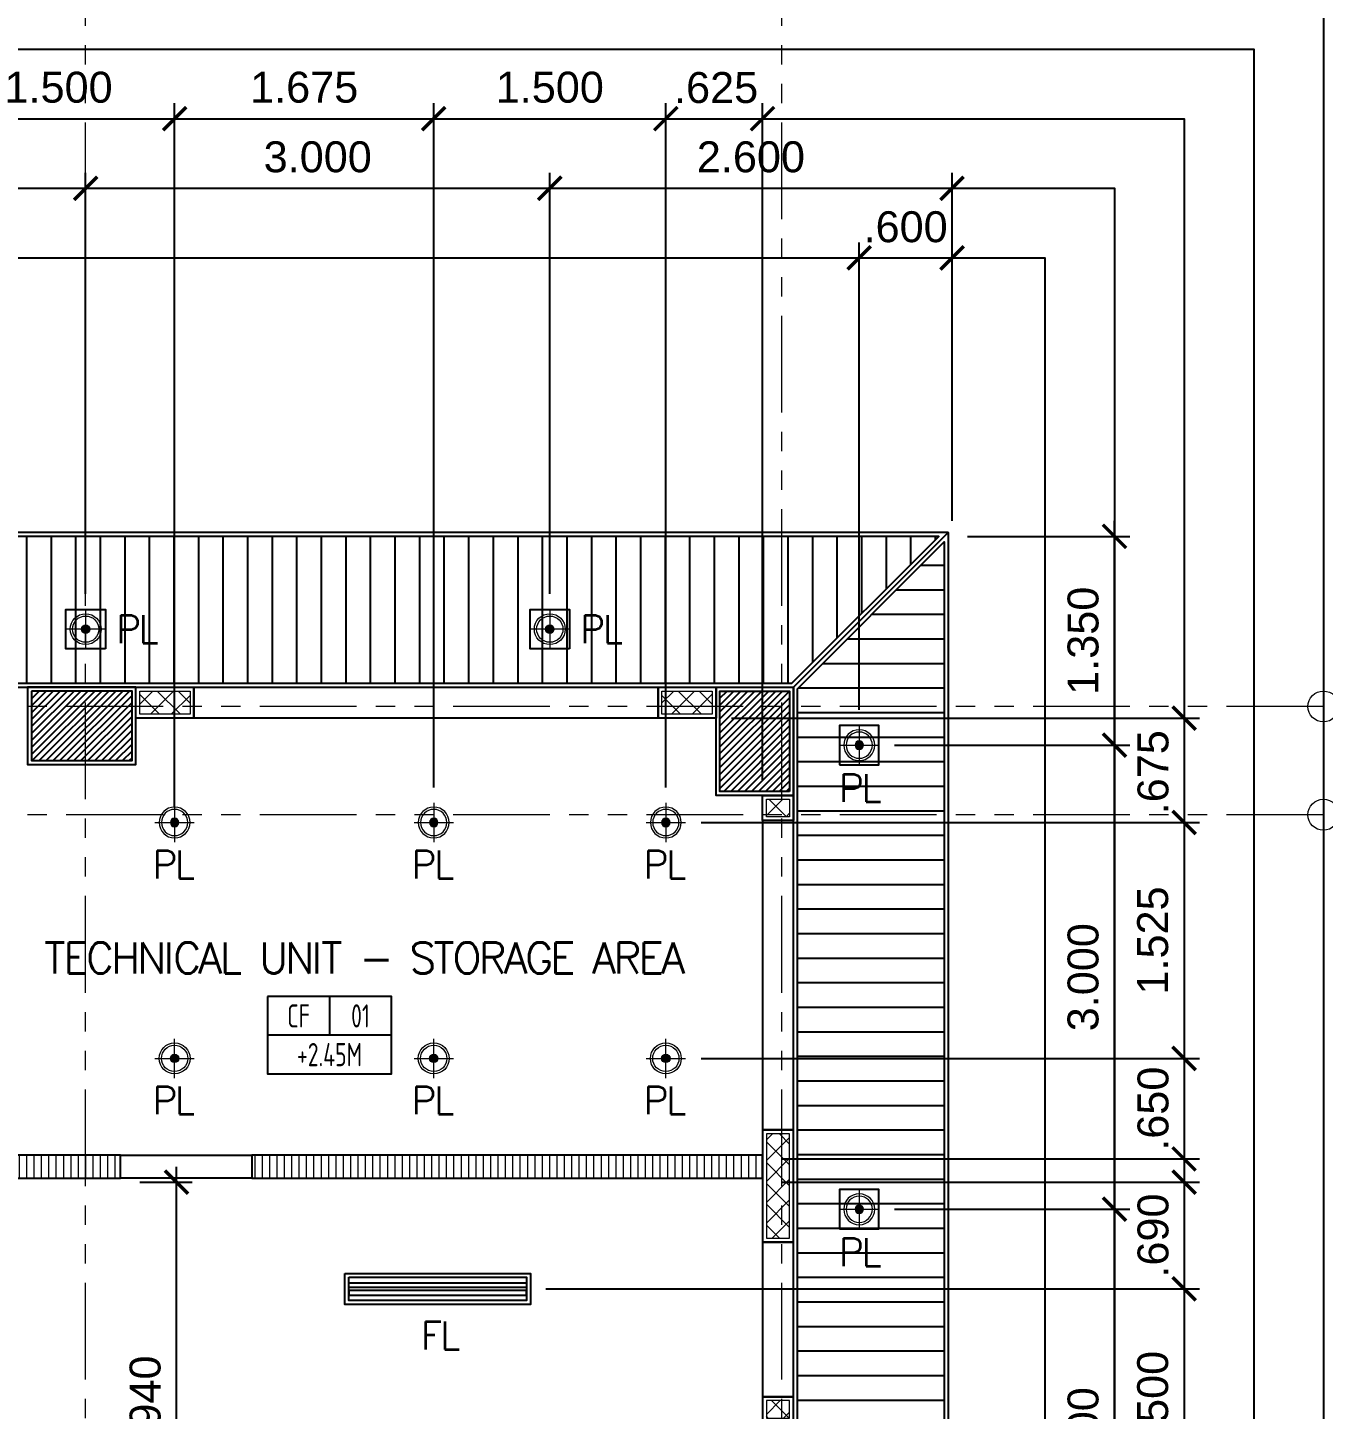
# Model space of a CAD drawing. Header units: metres. Extents: x -12400 to 1, y 0 to 106422.
# Drawn here: x -12218.03 to -12209.65, y 106350.69 to 106359.63 of the extents above; entities that cross this region are included whole.
import ezdxf
from ezdxf.enums import TextEntityAlignment as Align

# ---------------------------------------------------------------- set-up
doc = ezdxf.new("R2010")
doc.units = ezdxf.units.M
doc.header["$PDMODE"] = 35
doc.linetypes.add('PHANTOM2', pattern=[1.25, 0.625, -0.125, 0.125, -0.125, 0.125, -0.125])
for name, color, linetype, lineweight in [('A-DIM-100', 8, 'Continuous', 0), ('DIM 001', 251, 'Continuous', 13), ('HATCH', 250, 'Continuous', 5), ('LAYOUT', 1, 'Continuous', 20), ('LF 001', 51, 'Continuous', 20)]:
    doc.layers.add(name, color=color, linetype=linetype, lineweight=lineweight)
for name, color, linetype in [('C-SCHED', 1, 'Continuous'), ('E_FIX_LIGHT1', 2, 'Continuous'), ('lighting', 1, 'Continuous'), ('stone', 15, 'Continuous'), ('txt', 2, 'Continuous')]:
    doc.layers.add(name, color=color, linetype=linetype)
doc.layers.add('GUIDELINES', color=206, linetype='Continuous', plot=False)
doc.styles.add('architxt', font='architxt.shx', dxfattribs={"width": 0.8})
doc.styles.add('DIMTXT-100', font='arial.ttf')
doc.styles.add('swis721', font='swiss.ttf')
doc.styles.add('T.25', font='romans.shx', dxfattribs={"height": 0.2})
doc.dimstyles.new('D-100', dxfattribs={"dimtxt": 0.2, "dimasz": 0.15, "dimexe": 0.1, "dimexo": 0.1, "dimgap": 0.1, "dimtad": 1, "dimdec": 3, "dimzin": 4, "dimdsep": 46, "dimtxsty": 'DIMTXT-100', "dimblk": 'ARCHTICK', "dimcen": 0.2, "dimdle": 0.1, "dimclrd": 8, "dimclre": 8, "dimclrt": 2, "dimadec": 0, "dimazin": 1, "dimtfac": 1, "dimtdec": 3, "dimtofl": 0, "dimtmove": 2, "dimatfit": 3, "dimfxl": 1, "dimarcsym": 0})
doc.dimstyles.new('DIM 200', dxfattribs={"dimtxt": 200, "dimasz": 1, "dimexe": 0, "dimexo": 40, "dimgap": 50, "dimtad": 1, "dimtoh": 1, "dimdec": 0, "dimlfac": 2, "dimtxsty": 'swis721', "dimblk": 'CIR', "dimcen": 0, "dimclrd": 155, "dimclre": 155, "dimclrt": 4, "dimadec": 0, "dimazin": 0, "dimtfac": 1, "dimtdec": 0, "dimtix": 1, "dimtmove": 1, "dimatfit": 3, "dimldrblk": 'CIR', "dimfxl": 0, "dimarcsym": 0})

# ---------------------------------------------------------------- blocks, each defined once
blk = doc.blocks.new('CIR')
at = {"color": 4}
blk.add_circle((0, 0), 50, dxfattribs=at)
blk = doc.blocks.new('*U37')
at = {"layer": 'HATCH'}
h = blk.add_hatch(dxfattribs=at)
h.set_pattern_fill('ANSI37', color=256, scale=0.03, angle=-180)
h.set_pattern_definition([(225, (-0.7125000000024777, 0), (0.06735192090801863, -0.06735192090801868), []), (314.9999999999999, (-0.7125000000024777, 0), (0.06735192090801868, 0.06735192090801861), [])])
h.paths.add_polyline_path([(0.02500000000873115, 0.1749999999883585), (0.02500000000873115, 0.02499999999417923), (0.3500000000029792, 0.02499999999417923), (0.3500000000029792, 0.1749999999883585)])
blk.add_lwpolyline([(0, 0.1999999999825377), (0, 0), (0.3749999999971584, 0), (0.3749999999971584, 0.1999999999825377)], close=True)
blk.add_lwpolyline([(0.02500000000873115, 0.1749999999883585), (0.02500000000873115, 0.02499999999417923), (0.3500000000029792, 0.02499999999417923), (0.3500000000029792, 0.1749999999883585)], close=True, dxfattribs=at)
blk = doc.blocks.new('*U1743')
at = {"layer": 'HATCH'}
h = blk.add_hatch(dxfattribs=at)
h.set_pattern_fill('ANSI37', color=256, scale=0.03, angle=-180)
h.set_pattern_definition([(225, (-0.3624999999914839, 0), (0.06735192090801863, -0.06735192090801868), []), (314.9999999999999, (-0.3624999999914839, 0), (0.06735192090801868, 0.06735192090801861), [])])
h.paths.add_polyline_path([(0.02500000000873115, 0.1749999999883585), (0.02500000000873115, 0.02499999999417923), (0.700000000013973, 0.02499999999417923), (0.700000000013973, 0.1749999999883585)])
blk.add_lwpolyline([(0, 0.1999999999825377), (0, 0), (0.7250000000081522, 0), (0.7250000000081522, 0.1999999999825377)], close=True)
blk.add_lwpolyline([(0.02500000000873115, 0.1749999999883585), (0.02500000000873115, 0.02499999999417923), (0.700000000013973, 0.02499999999417923), (0.700000000013973, 0.1749999999883585)], close=True, dxfattribs=at)
blk = doc.blocks.new('*U95')
at = {"layer": 'HATCH'}
h = blk.add_hatch(dxfattribs=at)
h.set_pattern_fill('ANSI31', color=256, scale=0.015, angle=45)
h.set_pattern_definition([(90, (12093.09919102852, -106406.4165946045), (-0.04762500000000001, 0), [])])
h.paths.add_polyline_path([(2.220446049250313e-16, 0.1499999999796273), (0, 1.387778780781446e-17), (1.825000000013461, 0), (1.825000000013461, 0.1499999999796273)])
at = {"color": 3}
blk.add_lwpolyline([(1.825000000013461, 0), (1.825000000013461, 0.1499999999796273), (0, 0.1499999999796273), (0, 0)], close=True, dxfattribs=at)
blk = doc.blocks.new('*U96')
at = {"layer": 'HATCH'}
h = blk.add_hatch(dxfattribs=at)
h.set_pattern_fill('ANSI31', color=256, scale=0.015, angle=45)
h.set_pattern_definition([(90, (12094.57419102853, -106406.4165946045), (-0.04762500000000001, 0), [])])
h.paths.add_polyline_path([(0, 0.1499999999796273), (4.440892098500626e-16, 0), (3.300000000019281, -1.387778780781446e-17), (3.300000000019281, 0.1499999999796273)])
at = {"color": 3}
blk.add_lwpolyline([(3.300000000019281, 0), (3.300000000019281, 0.1499999999796273), (0, 0.1499999999796273), (0, 0)], close=True, dxfattribs=at)
blk = doc.blocks.new('*U1742')
at = {"layer": 'HATCH'}
h = blk.add_hatch(dxfattribs=at)
h.set_pattern_fill('ANSI37', color=256, scale=0.03, angle=-180)
h.set_pattern_definition([(225, (-0.9249999999914837, 0), (0.06735192090801863, -0.06735192090801868), []), (314.9999999999999, (-0.9249999999914837, 0), (0.06735192090801868, 0.06735192090801861), [])])
h.paths.add_polyline_path([(0.02500000000873115, 0.1749999999883585), (0.02500000000873115, 0.02499999999417923), (0.1375000000139731, 0.02499999999417923), (0.1375000000139731, 0.1749999999883585)])
blk.add_lwpolyline([(0, 0.1999999999825377), (0, 0), (0.1625000000081523, 0), (0.1625000000081523, 0.1999999999825377)], close=True)
blk.add_lwpolyline([(0.02500000000873115, 0.1749999999883585), (0.02500000000873115, 0.02499999999417923), (0.1375000000139731, 0.02499999999417923), (0.1375000000139731, 0.1749999999883585)], close=True, dxfattribs=at)
blk = doc.blocks.new('2FCOLUMNS')
h = blk.add_hatch()
h.set_pattern_fill('ANSI31', color=8, scale=0.01)
h.set_pattern_definition([(45, (12128.21296792571, -106237.5702236537), (-0.02245064030267288, 0.02245064030267288), [])])
h.paths.add_polyline_path([(0.02499999999599822, 18.02499999999418), (0.4749999999967258, 18.02499999999418), (0.4749999999967258, 18.67500000000291), (0.02499999999599822, 18.67500000000291)])
h.paths.add_polyline_path([(4.924999999997453, 18.67500000000291), (4.924999999997453, 18.22499999999127), (4.274999999997817, 18.22499999999127), (4.274999999997817, 18.67500000000291)])
h.paths.add_polyline_path([(9.174999999997453, 18.02499999999418), (8.724999999996726, 18.02499999999418), (8.724999999996726, 18.67500000000291), (9.174999999997453, 18.67500000000291)])
h.paths.add_polyline_path([(13.42499999999745, 17.52499999999418), (13.42499999999745, 17.97500000000582), (12.77499999999782, 17.97500000000582), (12.77499999999782, 17.52499999999418)])
h.paths.add_polyline_path([(17.024999999996, 18.02499999999418), (17.47499999999673, 18.02499999999418), (17.47499999999673, 18.67500000000291), (17.024999999996, 18.67500000000291)])
h.paths.add_polyline_path([(21.274999999996, 18.67500000000291), (21.274999999996, 18.22499999999127), (21.92499999999563, 18.22499999999127), (21.92499999999563, 18.67500000000291)])
h.paths.add_polyline_path([(26.17499999999563, 18.02499999999418), (25.72499999999491, 18.02499999999418), (25.72499999999491, 18.67500000000291), (26.17499999999563, 18.67500000000291)])
h.paths.add_polyline_path([(26.17499999999563, 13.27499999999418), (25.72499999999491, 13.27499999999418), (25.72499999999491, 13.92500000000291), (26.17499999999563, 13.92500000000291)])
h.paths.add_polyline_path([(21.37499999999636, 13.27499999999418), (21.82499999999709, 13.27499999999418), (21.82499999999709, 13.92500000000291), (21.37499999999636, 13.92500000000291)])
h.paths.add_polyline_path([(17.024999999996, 13.27499999999418), (17.47499999999673, 13.27499999999418), (17.47499999999673, 13.92500000000291), (17.024999999996, 13.92500000000291)])
h.paths.add_polyline_path([(12.92499999999563, 13.27499999999418), (13.32499999999709, 13.27499999999418), (13.32499999999709, 13.67500000000291), (12.92499999999563, 13.67500000000291)])
h.paths.add_polyline_path([(9.174999999997453, 13.27499999999418), (8.724999999996726, 13.27499999999418), (8.724999999996726, 13.92500000000291), (9.174999999997453, 13.92500000000291)])
h.paths.add_polyline_path([(4.82499999999709, 13.27499999999418), (4.374999999996362, 13.27499999999418), (4.374999999996362, 13.92500000000291), (4.82499999999709, 13.92500000000291)])
h.paths.add_polyline_path([(0.02499999999599822, 13.27499999999418), (0.4749999999967258, 13.27499999999418), (0.4749999999967258, 13.92500000000291), (0.02499999999599822, 13.92500000000291)])
h.paths.add_polyline_path([(0.02499999999599822, 9.02499999999418), (0.4749999999967258, 9.02499999999418), (0.4749999999967258, 9.67500000000291), (0.02499999999599822, 9.67500000000291)])
h.paths.add_polyline_path([(9.174999999997453, 9.02499999999418), (8.724999999996726, 9.02499999999418), (8.724999999996726, 9.67500000000291), (9.174999999997453, 9.67500000000291)])
h.paths.add_polyline_path([(17.024999999996, 9.02499999999418), (17.47499999999673, 9.02499999999418), (17.47499999999673, 9.67500000000291), (17.024999999996, 9.67500000000291)])
h.paths.add_polyline_path([(26.17499999999563, 9.02499999999418), (25.72499999999491, 9.02499999999418), (25.72499999999491, 9.67500000000291), (26.17499999999563, 9.67500000000291)])
h.paths.add_polyline_path([(26.17499999999563, 4.774999999994179), (25.72499999999491, 4.774999999994179), (25.72499999999491, 5.42500000000291), (26.17499999999563, 5.42500000000291)])
h.paths.add_polyline_path([(21.82499999999709, 4.774999999994179), (21.37499999999636, 4.774999999994179), (21.37499999999636, 5.42500000000291), (21.82499999999709, 5.42500000000291)])
h.paths.add_polyline_path([(17.024999999996, 4.774999999994179), (17.47499999999673, 4.774999999994179), (17.47499999999673, 5.42500000000291), (17.024999999996, 5.42500000000291)])
h.paths.add_polyline_path([(13.32499999999709, 4.774999999994179), (12.87499999999636, 4.774999999994179), (12.87499999999636, 5.42500000000291), (13.32499999999709, 5.42500000000291)])
h.paths.add_polyline_path([(9.174999999997453, 4.774999999994179), (8.724999999996726, 4.774999999994179), (8.724999999996726, 5.42500000000291), (9.174999999997453, 5.42500000000291)])
h.paths.add_polyline_path([(4.374999999996362, 4.774999999994179), (4.82499999999709, 4.774999999994179), (4.82499999999709, 5.42500000000291), (4.374999999996362, 5.42500000000291)])
h.paths.add_polyline_path([(0.02499999999599822, 4.774999999994179), (0.4749999999967258, 4.774999999994179), (0.4749999999967258, 5.42500000000291), (0.02499999999599822, 5.42500000000291)])
h.paths.add_polyline_path([(0.02499999999599822, 2.25), (0.4749999999967258, 2.25), (0.4749999999967258, 2.900000000008731), (0.02499999999599822, 2.900000000008731)])
h.paths.add_polyline_path([(0.0249999999996362, 0.02499999999417923), (0.4250000000010914, 0.02499999999417923), (0.4250000000010914, 0.4250000000029104), (0.0249999999996362, 0.4250000000029104)])
h.paths.add_polyline_path([(2.899999999997817, 0.02500000000873115), (2.899999999997817, 0.4750000000203727), (2.249999999998181, 0.4750000000203727), (2.249999999998181, 0.02500000000873115)])
h.paths.add_polyline_path([(4.924999999997453, 0.02500000000873115), (4.924999999997453, 0.4750000000203727), (4.274999999997817, 0.4750000000203727), (4.274999999997817, 0.02500000000873115)])
h.paths.add_polyline_path([(9.174999999997453, 0.02500000000873115), (8.724999999996726, 0.02500000000873115), (8.724999999996726, 0.6750000000174623), (9.174999999997453, 0.6750000000174623)])
h.paths.add_polyline_path([(13.42499999999745, 1.025000000008731), (13.42499999999745, 1.475000000020373), (12.77499999999782, 1.475000000020373), (12.77499999999782, 1.025000000008731)])
h.paths.add_polyline_path([(17.024999999996, 0.02500000000873115), (17.47499999999673, 0.02500000000873115), (17.47499999999673, 0.6750000000174623), (17.024999999996, 0.6750000000174623)])
h.paths.add_polyline_path([(21.274999999996, 0.02500000000873115), (21.274999999996, 0.4750000000203727), (21.92499999999563, 0.4750000000203727), (21.92499999999563, 0.02500000000873115)])
h.paths.add_polyline_path([(26.17499999999563, 0.02500000000873115), (25.72499999999491, 0.02500000000873115), (25.72499999999491, 0.6750000000174623), (26.17499999999563, 0.6750000000174623)])
at = {"color": 7}
for points in [[(21.24999999999636, 18.69999999999709), (21.24999999999636, 18.19999999999709), (21.94999999999709, 18.19999999999709), (21.94999999999709, 18.69999999999709)], [(26.19999999999527, 18), (25.69999999999527, 18), (25.69999999999527, 18.69999999999709), (26.19999999999527, 18.69999999999709)]]:
    blk.add_lwpolyline(points, close=True, dxfattribs=at)
at = {"layer": 'stone', "color": 5}
for points in [[(21.274999999996, 18.67500000000291), (21.274999999996, 18.22499999999127), (21.92499999999563, 18.22499999999127), (21.92499999999563, 18.67500000000291)], [(26.17499999999563, 18.02499999999418), (25.72499999999491, 18.02499999999418), (25.72499999999491, 18.67500000000291), (26.17499999999563, 18.67500000000291)]]:
    blk.add_lwpolyline(points, close=True, dxfattribs=at)
blk = doc.blocks.new('L1')
at = {"layer": 'LF 001', "lineweight": 20, "ltscale": 1500}
h = blk.add_hatch(color=256, dxfattribs=at)
edge = h.paths.add_edge_path()
edge.add_arc((1.13686837721616e-13, -1.13686837721616e-13), 0.0318958546358772, 0, 360)
at = {"layer": 'LF 001', "color": 76, "lineweight": 18, "ltscale": 1500}
for points in [[(1.13686837721616e-13, 0.1499999999997499), (1.13686837721616e-13, -0.1500000000000909)], [(-0.1499999999999773, -1.13686837721616e-13), (0.1500000000000909, -1.13686837721616e-13)]]:
    blk.add_lwpolyline(points, dxfattribs=at)
at = {"layer": 'LF 001', "ltscale": 1500}
blk.add_lwpolyline([(-0.09999999999990905, -1.13686837721616e-13, -1), (0.1000000000000227, -1.13686837721616e-13, -1)], format="xyb", close=True, dxfattribs=at)
at = {"layer": 'LF 001', "lineweight": 20, "ltscale": 1500}
blk.add_circle((1.13686837721616e-13, -1.13686837721616e-13), 0.0318958546358772, dxfattribs=at)
blk = doc.blocks.new('LO')
at = {"layer": 'LAYOUT', "xscale": 1000, "yscale": 1000, "zscale": 1000}
blk.add_blockref('L1', (0, 0), dxfattribs=at)
blk = doc.blocks.new('*U1960')
at = {"layer": 'LF 001', "ltscale": 1500}
blk.add_circle((0, -3.995415109869782e-14), 0.0998520709958535, dxfattribs=at)
at = {"layer": 'lighting', "xscale": 0.0008492979043710491, "yscale": 0.0008492979043710491, "zscale": 0.0008492979043710491}
blk.add_blockref('LO', (0, -3.995415109869782e-14), dxfattribs=at)
blk = doc.blocks.new('LEDPENDANTLT')
at = {"color": 1}
for points in [[(0, 0.1999999999970896), (1.200000000000728, 0.1999999999970896), (1.200000000000728, 0), (0, 0)], [(0.02499999999417923, 0.1750000000029104), (1.175000000006548, 0.1750000000029104), (1.175000000006548, 0.02499999999417923), (0.02499999999417923, 0.02499999999417923)]]:
    blk.add_lwpolyline(points, close=True, dxfattribs=at)
at = {"color": 2}
for points in [[(1.174999999995634, 0.1100000000005821), (0.02499999999417923, 0.1100000000005821), (0.02499999999417923, 0.1399999999994179), (1.174999999995634, 0.1399999999994179)], [(1.174999999995634, 0.09000000001105946), (0.02499999999417923, 0.09000000001105946), (0.02499999999417923, 0.06000000001222361), (1.174999999995634, 0.06000000001222361)]]:
    blk.add_lwpolyline(points, close=True, dxfattribs=at)
blk = doc.blocks.new('RCP_2F')
h = blk.add_hatch()
h.set_pattern_fill('ANSI31', color=8, scale=0.05, angle=45)
h.set_pattern_definition([(90, (0, 0), (-0.15875, 0), [])])
h.paths.add_polyline_path([(-12111.18796792572, 106309.9879166174), (-12102.02332326478, 106309.9879166174), (-12101.07332326476, 106310.9379166174), (-12111.18796792572, 106310.9379166174)])
h = blk.add_hatch()
h.set_pattern_fill('ANSI31', color=8, scale=0.05, angle=135)
h.set_pattern_definition([(180, (0, 0), (-1.387778780781446e-17, -0.15875), [])])
h.paths.add_polyline_path([(-12101.98796792572, 106309.9525612784), (-12101.03796792571, 106310.9025612784), (-12101.03796792571, 106290.3232719565), (-12101.98796792572, 106291.2732719565)])
at = {"color": 1}
blk.add_lwpolyline([(-12111.21296792572, 106309.9629166174), (-12102.01296792572, 106309.9629166174), (-12101.01296792572, 106310.9629166174), (-12111.21296792572, 106310.9629166174), (-12111.21296792572, 106309.9629166174)], dxfattribs=at)
at = {"color": 8}
for points in [[(-12111.18796792572, 106309.9879166174), (-12102.02332326478, 106309.9879166174), (-12101.07332326476, 106310.9379166174), (-12111.18796792572, 106310.9379166174)], [(-12101.98796792572, 106309.9525612784), (-12101.03796792571, 106310.9025612784), (-12101.03796792571, 106290.3232719565), (-12101.98796792572, 106291.2732719565)]]:
    blk.add_lwpolyline(points, close=True, dxfattribs=at)
at = {"color": 1}
for points in [[(-12102.01296792572, 106309.9629166174), (-12101.01296792572, 106310.9629166174), (-12101.01296792572, 106290.2629166174), (-12102.01296792572, 106291.2629166174)], [(-12106.46057324006, 106310.2105219318), (-12106.71536261137, 106310.2105219318), (-12106.71536261137, 106310.4653113031), (-12106.46057324006, 106310.4653113031)], [(-12103.46057324006, 106310.2105219318), (-12103.71536261137, 106310.2105219318), (-12103.71536261137, 106310.4653113031), (-12103.46057324006, 106310.4653113031)], [(-12105.88796792572, 106309.9629166174), (-12102.88796792568, 106309.9629166174), (-12102.88796792568, 106309.7629166176), (-12105.88796792572, 106309.7629166176)], [(-12101.71536261138, 106309.4605219318), (-12101.46057324007, 106309.4605219318), (-12101.46057324007, 106309.7153113031), (-12101.71536261138, 106309.7153113031)], [(-12102.01296792572, 106309.1004166174), (-12102.2129679257, 106309.1004166174), (-12102.2129679257, 106307.1004166174), (-12102.01296792572, 106307.1004166174)], [(-12106.36296792572, 106306.9379166174), (-12105.51296792572, 106306.9379166174), (-12105.51296792572, 106306.7879166174), (-12106.36296792572, 106306.7879166174)], [(-12101.71536261138, 106306.4605219318), (-12101.46057324007, 106306.4605219318), (-12101.46057324007, 106306.7153113031), (-12101.71536261138, 106306.7153113031)], [(-12102.01296792571, 106306.3754166174), (-12102.2129679257, 106306.3754166174), (-12102.2129679257, 106305.3754166174), (-12102.01296792571, 106305.3754166174)]]:
    blk.add_lwpolyline(points, close=True, dxfattribs=at)
for name, p in [('2FCOLUMNS', (-12128.21296792571, 106291.2629166174)), ('*U95', (-12108.18796792573, 106306.7879166174)), ('*U96', (-12105.51296792572, 106306.7879166174)), ('LEDPENDANTLT', (-12104.91296792563, 106305.9729166173))]:
    blk.add_blockref(name, p)
at = {"xscale": -1}
for name, p, rotation in [('*U37', (-12106.26296792572, 106309.9629166174), 180), ('*U37', (-12102.88796792568, 106309.9629166176), 180), ('*U1742', (-12102.01296792572, 106309.2629166174), 90)]:
    blk.add_blockref(name, p, dxfattribs=dict(at, rotation=rotation))
at = {"rotation": 90}
for name, p in [('*U1743', (-12102.01296792571, 106306.3754166174)), ('*U1742', (-12102.01296792572, 106305.2129166174))]:
    blk.add_blockref(name, p, dxfattribs=at)
at = {"layer": 'E_FIX_LIGHT1'}
for p, rotation in [((-12106.58796792572, 106310.3379166174), 270), ((-12103.58796792572, 106310.3379166174), 270), ((-12106.01296792573, 106307.5629166174), 90), ((-12104.3379679257, 106307.5629166174), 90), ((-12102.8379679257, 106307.5629166174), 90)]:
    blk.add_blockref('*U1960', p, dxfattribs=dict(at, rotation=rotation))
at = {"layer": 'E_FIX_LIGHT1', "xscale": -1, "rotation": 90}
for p in [(-12101.58796792573, 106309.5879166174), (-12106.01296792573, 106309.0879166175), (-12104.3379679257, 106309.0879166175), (-12102.8379679257, 106309.0879166175), (-12101.58796792573, 106306.5879166174)]:
    blk.add_blockref('*U1960', p, dxfattribs=at)
at = {"layer": 'txt', "color": 6, "linetype": 'Continuous', "char_height": 0.18, "attachment_point": 5, "style": 'T.25'}
for s, insert in [('{\\T0.9;PL}', (-12106.26057324006, 106310.3379166174)), ('{\\T0.9;PL}', (-12103.26057324006, 106310.3379166174)), ('{\\T0.9;PL}', (-12101.58796792573, 106309.3105219318)), ('{\\T0.9;PL}', (-12106.02573717492, 106308.8165121007)), ('{\\T0.9;PL}', (-12104.35073717489, 106308.8165121007)), ('{\\T0.9;PL}', (-12102.85073717489, 106308.8165121007)), ('{\\T0.9;PL}', (-12106.02573717492, 106307.2915121007)), ('{\\T0.9;PL}', (-12104.35073717489, 106307.2915121007)), ('{\\T0.9;PL}', (-12102.85073717489, 106307.2915121007)), ('{\\T0.9;PL}', (-12101.58796792573, 106306.3105219318)), ('{\\T0.9;FL}', (-12104.30167398515, 106305.7712843993))]:
    blk.add_mtext_dynamic_manual_height_columns(s, width=0.6453045245441018, gutter_width=0.001, heights=[0], dxfattribs=dict(at, insert=insert))
blk = doc.blocks.new('_ArchTick')
at = {"color": 0, "linetype": 'ByBlock', "const_width": 0.15}
blk.add_lwpolyline([(-0.5, -0.5), (0.5, 0.5)], dxfattribs=at)
blk = doc.blocks.new('*D720')
at = {"layer": 'DEFPOINTS', "color": 0, "transparency": 16777216}
for p in [(-12217.07941529415, 106359.0365394432), (-12218.57941529415, 106354.4865394432), (-12217.07941529415, 106354.4865394432)]:
    blk.add_point(p, dxfattribs=at)
at = {"layer": 'DIM 001', "color": 8, "lineweight": -2, "transparency": 16777216}
for p, q in [((-12218.57941529415, 106354.5865394432), (-12218.57941529415, 106359.1365394432)), ((-12217.07941529415, 106354.5865394432), (-12217.07941529415, 106359.1365394432)), ((-12218.67941529415, 106359.0365394432), (-12216.97941529415, 106359.0365394432))]:
    blk.add_line(p, q, dxfattribs=at)
at = {"layer": 'DIM 001', "color": 8, "lineweight": -2, "transparency": 16777216, "xscale": 0.15, "yscale": 0.15, "zscale": 0.15, "rotation": 180}
blk.add_blockref('_ArchTick', (-12218.57941529415, 106359.0365394432), dxfattribs=at)
at = {"layer": 'DIM 001', "color": 8, "lineweight": -2, "transparency": 16777216, "xscale": 0.15, "yscale": 0.15, "zscale": 0.15}
blk.add_blockref('_ArchTick', (-12217.07941529415, 106359.0365394432), dxfattribs=at)
at = {"layer": 'DIM 001', "color": 2, "transparency": 16777216, "insert": (-12217.82941529415, 106359.2386540407), "char_height": 0.2, "attachment_point": 5, "style": 'DIMTXT-100'}
blk.add_mtext('1.500', dxfattribs=at)
blk = doc.blocks.new('*D721')
at = {"layer": 'DEFPOINTS', "color": 0, "transparency": 16777216}
for p in [(-12215.40441529412, 106359.0365394432), (-12215.40441529412, 106354.6139341289), (-12217.07941529415, 106354.4865394432)]:
    blk.add_point(p, dxfattribs=at)
at = {"layer": 'DIM 001', "color": 8, "lineweight": -2, "transparency": 16777216}
for p, q in [((-12217.07941529415, 106354.5865394432), (-12217.07941529415, 106359.1365394432)), ((-12215.40441529412, 106354.7139341289), (-12215.40441529412, 106359.1365394432)), ((-12217.17941529415, 106359.0365394432), (-12215.30441529412, 106359.0365394432))]:
    blk.add_line(p, q, dxfattribs=at)
at = {"layer": 'DIM 001', "color": 8, "lineweight": -2, "transparency": 16777216, "xscale": 0.15, "yscale": 0.15, "zscale": 0.15, "rotation": 180}
blk.add_blockref('_ArchTick', (-12217.07941529415, 106359.0365394432), dxfattribs=at)
at = {"layer": 'DIM 001', "color": 8, "lineweight": -2, "transparency": 16777216, "xscale": 0.15, "yscale": 0.15, "zscale": 0.15}
blk.add_blockref('_ArchTick', (-12215.40441529412, 106359.0365394432), dxfattribs=at)
at = {"layer": 'DIM 001', "color": 2, "transparency": 16777216, "insert": (-12216.24191529414, 106359.2386540407), "char_height": 0.2, "attachment_point": 5, "style": 'DIMTXT-100'}
blk.add_mtext('1.675', dxfattribs=at)
blk = doc.blocks.new('*D722')
at = {"layer": 'DEFPOINTS', "color": 0, "transparency": 16777216}
for p in [(-12213.90441529412, 106359.0365394432), (-12215.40441529412, 106354.6139341289), (-12213.90441529412, 106354.6139341289)]:
    blk.add_point(p, dxfattribs=at)
at = {"layer": 'DIM 001', "color": 8, "lineweight": -2, "transparency": 16777216}
for p, q in [((-12215.40441529412, 106354.7139341289), (-12215.40441529412, 106359.1365394432)), ((-12213.90441529412, 106354.7139341289), (-12213.90441529412, 106359.1365394432)), ((-12215.50441529412, 106359.0365394432), (-12213.80441529412, 106359.0365394432))]:
    blk.add_line(p, q, dxfattribs=at)
at = {"layer": 'DIM 001', "color": 8, "lineweight": -2, "transparency": 16777216, "xscale": 0.15, "yscale": 0.15, "zscale": 0.15, "rotation": 180}
blk.add_blockref('_ArchTick', (-12215.40441529412, 106359.0365394432), dxfattribs=at)
at = {"layer": 'DIM 001', "color": 8, "lineweight": -2, "transparency": 16777216, "xscale": 0.15, "yscale": 0.15, "zscale": 0.15}
blk.add_blockref('_ArchTick', (-12213.90441529412, 106359.0365394432), dxfattribs=at)
at = {"layer": 'DIM 001', "color": 2, "transparency": 16777216, "insert": (-12214.65441529412, 106359.2386540407), "char_height": 0.2, "attachment_point": 5, "style": 'DIMTXT-100'}
blk.add_mtext('1.500', dxfattribs=at)
blk = doc.blocks.new('*D723')
at = {"layer": 'DEFPOINTS', "color": 0, "transparency": 16777216}
for p in [(-12213.27941529413, 106359.0365394432), (-12213.90441529412, 106354.6139341289), (-12213.27941529413, 106354.6615394432)]:
    blk.add_point(p, dxfattribs=at)
at = {"layer": 'DIM 001', "color": 8, "lineweight": -2, "transparency": 16777216}
for p, q in [((-12213.90441529412, 106354.7139341289), (-12213.90441529412, 106359.1365394432)), ((-12213.27941529413, 106354.7615394432), (-12213.27941529413, 106359.1365394432)), ((-12214.00441529412, 106359.0365394432), (-12213.17941529413, 106359.0365394432))]:
    blk.add_line(p, q, dxfattribs=at)
at = {"layer": 'DIM 001', "color": 8, "lineweight": -2, "transparency": 16777216, "xscale": 0.15, "yscale": 0.15, "zscale": 0.15, "rotation": 180}
blk.add_blockref('_ArchTick', (-12213.90441529412, 106359.0365394432), dxfattribs=at)
at = {"layer": 'DIM 001', "color": 8, "lineweight": -2, "transparency": 16777216, "xscale": 0.15, "yscale": 0.15, "zscale": 0.15}
blk.add_blockref('_ArchTick', (-12213.27941529413, 106359.0365394432), dxfattribs=at)
at = {"layer": 'DIM 001', "color": 2, "transparency": 16777216, "insert": (-12213.57941529412, 106359.2365394432), "char_height": 0.2, "attachment_point": 5, "style": 'DIMTXT-100'}
blk.add_mtext('.625', dxfattribs=at)
blk = doc.blocks.new('*D724')
at = {"layer": 'DEFPOINTS', "color": 0, "transparency": 16777216}
for p in [(-12213.57941529413, 106355.1615394434), (-12213.77702060847, 106354.4865394433), (-12210.55441529415, 106354.4865394433)]:
    blk.add_point(p, dxfattribs=at)
at = {"layer": 'DIM 001', "color": 8, "lineweight": -2, "transparency": 16777216}
for p, q in [((-12210.55441529415, 106355.2615394435), (-12210.55441529415, 106354.3865394433)), ((-12213.47941529412, 106355.1615394434), (-12210.45441529415, 106355.1615394434)), ((-12213.67702060847, 106354.4865394433), (-12210.45441529415, 106354.4865394433))]:
    blk.add_line(p, q, dxfattribs=at)
at = {"layer": 'DIM 001', "color": 8, "lineweight": -2, "transparency": 16777216, "xscale": 0.15, "yscale": 0.15, "zscale": 0.15}
for p, rotation in [((-12210.55441529415, 106355.1615394434), 90), ((-12210.55441529415, 106354.4865394433), 270)]:
    blk.add_blockref('_ArchTick', p, dxfattribs=dict(at, rotation=rotation))
at = {"layer": 'DIM 001', "color": 2, "transparency": 16777216, "insert": (-12210.75441529413, 106354.8115394434), "char_height": 0.2, "attachment_point": 5, "rotation": 90, "style": 'DIMTXT-100'}
blk.add_mtext('.675', dxfattribs=at)
blk = doc.blocks.new('*D725')
at = {"layer": 'DEFPOINTS', "color": 0, "transparency": 16777216}
for p in [(-12213.77702060847, 106354.4865394433), (-12213.77702060847, 106352.9615394432), (-12210.55441529415, 106352.9615394432)]:
    blk.add_point(p, dxfattribs=at)
at = {"layer": 'DIM 001', "color": 8, "lineweight": -2, "transparency": 16777216}
for p, q in [((-12210.55441529415, 106354.5865394433), (-12210.55441529415, 106352.8615394432)), ((-12213.67702060847, 106354.4865394433), (-12210.45441529415, 106354.4865394433)), ((-12213.67702060847, 106352.9615394432), (-12210.45441529415, 106352.9615394432))]:
    blk.add_line(p, q, dxfattribs=at)
at = {"layer": 'DIM 001', "color": 8, "lineweight": -2, "transparency": 16777216, "xscale": 0.15, "yscale": 0.15, "zscale": 0.15}
for p, rotation in [((-12210.55441529415, 106354.4865394433), 90), ((-12210.55441529415, 106352.9615394432), 270)]:
    blk.add_blockref('_ArchTick', p, dxfattribs=dict(at, rotation=rotation))
at = {"layer": 'DIM 001', "color": 2, "transparency": 16777216, "insert": (-12210.75652989167, 106353.7240394432), "char_height": 0.2, "attachment_point": 5, "rotation": 90, "style": 'DIMTXT-100'}
blk.add_mtext('1.525', dxfattribs=at)
blk = doc.blocks.new('*D726')
at = {"layer": 'DEFPOINTS', "color": 0, "transparency": 16777216}
for p in [(-12213.77702060847, 106352.9615394432), (-12213.25441529412, 106352.3115394432), (-12210.55441529417, 106352.3115394432)]:
    blk.add_point(p, dxfattribs=at)
at = {"layer": 'DIM 001', "color": 8, "lineweight": -2, "transparency": 16777216}
for p, q in [((-12210.55441529417, 106353.0615394432), (-12210.55441529417, 106352.2115394432)), ((-12213.67702060847, 106352.9615394432), (-12210.45441529417, 106352.9615394432)), ((-12213.15441529412, 106352.3115394432), (-12210.45441529417, 106352.3115394432))]:
    blk.add_line(p, q, dxfattribs=at)
at = {"layer": 'DIM 001', "color": 8, "lineweight": -2, "transparency": 16777216, "xscale": 0.15, "yscale": 0.15, "zscale": 0.15}
for p, rotation in [((-12210.55441529417, 106352.9615394432), 90), ((-12210.55441529417, 106352.3115394432), 270)]:
    blk.add_blockref('_ArchTick', p, dxfattribs=dict(at, rotation=rotation))
at = {"layer": 'DIM 001', "color": 2, "transparency": 16777216, "insert": (-12210.75441529415, 106352.6365394432), "char_height": 0.2, "attachment_point": 5, "rotation": 90, "style": 'DIMTXT-100'}
blk.add_mtext('.650', dxfattribs=at)
blk = doc.blocks.new('*D727')
at = {"layer": 'DEFPOINTS', "color": 0, "transparency": 16777216}
for p in [(-12213.25441529412, 106352.1615394432), (-12214.77941529405, 106351.4715394431), (-12210.55441529418, 106351.4715394431)]:
    blk.add_point(p, dxfattribs=at)
at = {"layer": 'DIM 001', "color": 8, "lineweight": -2, "transparency": 16777216}
for p, q in [((-12210.55441529418, 106352.2615394432), (-12210.55441529418, 106351.3715394431)), ((-12213.15441529412, 106352.1615394432), (-12210.45441529418, 106352.1615394432)), ((-12214.67941529405, 106351.4715394431), (-12210.45441529418, 106351.4715394431))]:
    blk.add_line(p, q, dxfattribs=at)
at = {"layer": 'DIM 001', "color": 8, "lineweight": -2, "transparency": 16777216, "xscale": 0.15, "yscale": 0.15, "zscale": 0.15}
for p, rotation in [((-12210.55441529418, 106352.1615394432), 90), ((-12210.55441529418, 106351.4715394431), 270)]:
    blk.add_blockref('_ArchTick', p, dxfattribs=dict(at, rotation=rotation))
at = {"layer": 'DIM 001', "color": 2, "transparency": 16777216, "insert": (-12210.75441529416, 106351.8165394432), "char_height": 0.2, "attachment_point": 5, "rotation": 90, "style": 'DIMTXT-100'}
blk.add_mtext('.690', dxfattribs=at)
blk = doc.blocks.new('*D728')
at = {"layer": 'DEFPOINTS', "color": 0, "transparency": 16777216}
for p in [(-12214.77941529405, 106351.4715394431), (-12214.77941529405, 106349.9715394431), (-12210.55441529419, 106349.9715394431)]:
    blk.add_point(p, dxfattribs=at)
at = {"layer": 'DIM 001', "color": 8, "lineweight": -2, "transparency": 16777216}
for p, q in [((-12210.55441529419, 106351.5715394431), (-12210.55441529419, 106349.8715394431)), ((-12214.67941529405, 106351.4715394431), (-12210.45441529419, 106351.4715394431)), ((-12214.67941529405, 106349.9715394431), (-12210.45441529419, 106349.9715394431))]:
    blk.add_line(p, q, dxfattribs=at)
at = {"layer": 'DIM 001', "color": 8, "lineweight": -2, "transparency": 16777216, "xscale": 0.15, "yscale": 0.15, "zscale": 0.15}
for p, rotation in [((-12210.55441529419, 106351.4715394431), 90), ((-12210.55441529419, 106349.9715394431), 270)]:
    blk.add_blockref('_ArchTick', p, dxfattribs=dict(at, rotation=rotation))
at = {"layer": 'DIM 001', "color": 2, "transparency": 16777216, "insert": (-12210.7565298917, 106350.7215394431), "char_height": 0.2, "attachment_point": 5, "rotation": 90, "style": 'DIMTXT-100'}
blk.add_mtext('1.500', dxfattribs=at)
blk = doc.blocks.new('*D753')
at = {"layer": 'DEFPOINTS', "color": 0, "transparency": 16777216}
for p in [(-12217.40441529415, 106352.1615394432), (-12217.06691529414, 106352.1615394432), (-12216.96691529412, 106349.2215394431)]:
    blk.add_point(p, dxfattribs=at)
at = {"layer": 'DIM 001', "color": 8, "lineweight": -2, "transparency": 16777216}
for p, q in [((-12217.06691529414, 106349.1215394431), (-12217.06691529414, 106352.2615394432)), ((-12217.30441529415, 106352.1615394432), (-12216.96691529414, 106352.1615394432)), ((-12217.06691529412, 106349.2215394431), (-12217.16691529414, 106349.2215394431))]:
    blk.add_line(p, q, dxfattribs=at)
at = {"layer": 'DIM 001', "color": 8, "lineweight": -2, "transparency": 16777216, "xscale": 0.15, "yscale": 0.15, "zscale": 0.15}
for p, rotation in [((-12217.06691529414, 106352.1615394432), 90), ((-12217.06691529414, 106349.2215394431), 270)]:
    blk.add_blockref('_ArchTick', p, dxfattribs=dict(at, rotation=rotation))
at = {"layer": 'DIM 001', "color": 2, "transparency": 16777216, "insert": (-12217.26902989165, 106350.6915394431), "char_height": 0.2, "attachment_point": 5, "rotation": 90, "style": 'DIMTXT-100'}
blk.add_mtext('2.940', dxfattribs=at)
blk = doc.blocks.new('*D695')
at = {"layer": 'DEFPOINTS', "color": 0, "transparency": 16777216}
for p in [(-12212.5270206085, 106351.9865394432), (-12211.00441529418, 106351.9865394432), (-12212.5270206085, 106348.9865394432)]:
    blk.add_point(p, dxfattribs=at)
at = {"layer": 'DIM 001', "color": 8, "lineweight": -2, "transparency": 16777216}
for p, q in [((-12211.00441529418, 106348.8865394432), (-12211.00441529418, 106352.0865394432)), ((-12212.4270206085, 106351.9865394432), (-12210.90441529418, 106351.9865394432)), ((-12212.4270206085, 106348.9865394432), (-12210.90441529418, 106348.9865394432))]:
    blk.add_line(p, q, dxfattribs=at)
at = {"layer": 'DIM 001', "color": 8, "lineweight": -2, "transparency": 16777216, "xscale": 0.15, "yscale": 0.15, "zscale": 0.15}
for p, rotation in [((-12211.00441529418, 106351.9865394432), 90), ((-12211.00441529418, 106348.9865394432), 270)]:
    blk.add_blockref('_ArchTick', p, dxfattribs=dict(at, rotation=rotation))
at = {"layer": 'DIM 001', "color": 2, "transparency": 16777216, "insert": (-12211.20659810451, 106350.4865394432), "char_height": 0.2, "attachment_point": 5, "rotation": 90, "style": 'DIMTXT-100'}
blk.add_mtext('3.000', dxfattribs=at)
blk = doc.blocks.new('*D696')
at = {"layer": 'DEFPOINTS', "color": 0, "transparency": 16777216}
for p in [(-12212.5270206085, 106354.9865394432), (-12211.00441529418, 106354.9865394432), (-12212.5270206085, 106351.9865394432)]:
    blk.add_point(p, dxfattribs=at)
at = {"layer": 'DIM 001', "color": 8, "lineweight": -2, "transparency": 16777216}
for p, q in [((-12211.00441529418, 106351.8865394432), (-12211.00441529418, 106355.0865394432)), ((-12212.4270206085, 106354.9865394432), (-12210.90441529418, 106354.9865394432)), ((-12212.4270206085, 106351.9865394432), (-12210.90441529418, 106351.9865394432))]:
    blk.add_line(p, q, dxfattribs=at)
at = {"layer": 'DIM 001', "color": 8, "lineweight": -2, "transparency": 16777216, "xscale": 0.15, "yscale": 0.15, "zscale": 0.15}
for p, rotation in [((-12211.00441529418, 106354.9865394432), 90), ((-12211.00441529418, 106351.9865394432), 270)]:
    blk.add_blockref('_ArchTick', p, dxfattribs=dict(at, rotation=rotation))
at = {"layer": 'DIM 001', "color": 2, "transparency": 16777216, "insert": (-12211.20659810452, 106353.4865394432), "char_height": 0.2, "attachment_point": 5, "rotation": 90, "style": 'DIMTXT-100'}
blk.add_mtext('3.000', dxfattribs=at)
blk = doc.blocks.new('*D697')
at = {"layer": 'DEFPOINTS', "color": 0, "transparency": 16777216}
for p in [(-12212.05441529414, 106356.3365394432), (-12211.00441529419, 106356.3365394432), (-12212.5270206085, 106354.9865394432)]:
    blk.add_point(p, dxfattribs=at)
at = {"layer": 'DIM 001', "color": 8, "lineweight": -2, "transparency": 16777216}
for p, q in [((-12211.00441529419, 106354.8865394432), (-12211.00441529419, 106356.4365394432)), ((-12211.95441529414, 106356.3365394432), (-12210.90441529419, 106356.3365394432)), ((-12212.4270206085, 106354.9865394432), (-12210.90441529419, 106354.9865394432))]:
    blk.add_line(p, q, dxfattribs=at)
at = {"layer": 'DIM 001', "color": 8, "lineweight": -2, "transparency": 16777216, "xscale": 0.15, "yscale": 0.15, "zscale": 0.15}
for p, rotation in [((-12211.00441529419, 106356.3365394432), 90), ((-12211.00441529419, 106354.9865394432), 270)]:
    blk.add_blockref('_ArchTick', p, dxfattribs=dict(at, rotation=rotation))
at = {"layer": 'DIM 001', "color": 2, "transparency": 16777216, "insert": (-12211.20659810453, 106355.6615394432), "char_height": 0.2, "attachment_point": 5, "rotation": 90, "style": 'DIMTXT-100'}
blk.add_mtext('1.350', dxfattribs=at)
blk = doc.blocks.new('*D678')
at = {"layer": 'DEFPOINTS', "color": 0, "transparency": 16777216}
for p in [(-12217.65441529414, 106358.5865394432), (-12217.65441529414, 106355.8639341288), (-12222.25441529415, 106355.7365394432)]:
    blk.add_point(p, dxfattribs=at)
at = {"layer": 'DIM 001', "color": 8, "lineweight": -2, "transparency": 16777216}
for p, q in [((-12222.25441529415, 106355.8365394432), (-12222.25441529415, 106358.6865394432)), ((-12217.65441529414, 106355.9639341288), (-12217.65441529414, 106358.6865394432)), ((-12222.35441529415, 106358.5865394432), (-12217.55441529414, 106358.5865394432))]:
    blk.add_line(p, q, dxfattribs=at)
at = {"layer": 'DIM 001', "color": 8, "lineweight": -2, "transparency": 16777216, "xscale": 0.15, "yscale": 0.15, "zscale": 0.15, "rotation": 180}
blk.add_blockref('_ArchTick', (-12222.25441529415, 106358.5865394432), dxfattribs=at)
at = {"layer": 'DIM 001', "color": 8, "lineweight": -2, "transparency": 16777216, "xscale": 0.15, "yscale": 0.15, "zscale": 0.15}
blk.add_blockref('_ArchTick', (-12217.65441529414, 106358.5865394432), dxfattribs=at)
at = {"layer": 'DIM 001', "color": 2, "transparency": 16777216, "insert": (-12219.95441529415, 106358.7886540407), "char_height": 0.2, "attachment_point": 5, "style": 'DIMTXT-100'}
blk.add_mtext('4.600', dxfattribs=at)
blk = doc.blocks.new('*D679')
at = {"layer": 'DEFPOINTS', "color": 0, "transparency": 16777216}
for p in [(-12214.65441529414, 106358.5865394432), (-12217.65441529414, 106355.8639341288), (-12214.65441529414, 106355.8639341288)]:
    blk.add_point(p, dxfattribs=at)
at = {"layer": 'DIM 001', "color": 8, "lineweight": -2, "transparency": 16777216}
for p, q in [((-12217.65441529414, 106355.9639341288), (-12217.65441529414, 106358.6865394432)), ((-12214.65441529414, 106355.9639341288), (-12214.65441529414, 106358.6865394432)), ((-12217.75441529414, 106358.5865394432), (-12214.55441529414, 106358.5865394432))]:
    blk.add_line(p, q, dxfattribs=at)
at = {"layer": 'DIM 001', "color": 8, "lineweight": -2, "transparency": 16777216, "xscale": 0.15, "yscale": 0.15, "zscale": 0.15, "rotation": 180}
blk.add_blockref('_ArchTick', (-12217.65441529414, 106358.5865394432), dxfattribs=at)
at = {"layer": 'DIM 001', "color": 8, "lineweight": -2, "transparency": 16777216, "xscale": 0.15, "yscale": 0.15, "zscale": 0.15}
blk.add_blockref('_ArchTick', (-12214.65441529414, 106358.5865394432), dxfattribs=at)
at = {"layer": 'DIM 001', "color": 2, "transparency": 16777216, "insert": (-12216.15441529414, 106358.7887222536), "char_height": 0.2, "attachment_point": 5, "style": 'DIMTXT-100'}
blk.add_mtext('3.000', dxfattribs=at)
blk = doc.blocks.new('*D680')
at = {"layer": 'DEFPOINTS', "color": 0, "transparency": 16777216}
for p in [(-12212.05441529414, 106358.5865394432), (-12212.05441529414, 106356.3365394432), (-12214.65441529414, 106355.8639341288)]:
    blk.add_point(p, dxfattribs=at)
at = {"layer": 'DIM 001', "color": 8, "lineweight": -2, "transparency": 16777216}
for p, q in [((-12214.65441529414, 106355.9639341288), (-12214.65441529414, 106358.6865394432)), ((-12212.05441529414, 106356.4365394432), (-12212.05441529414, 106358.6865394432)), ((-12214.75441529414, 106358.5865394432), (-12211.95441529414, 106358.5865394432))]:
    blk.add_line(p, q, dxfattribs=at)
at = {"layer": 'DIM 001', "color": 8, "lineweight": -2, "transparency": 16777216, "xscale": 0.15, "yscale": 0.15, "zscale": 0.15, "rotation": 180}
blk.add_blockref('_ArchTick', (-12214.65441529414, 106358.5865394432), dxfattribs=at)
at = {"layer": 'DIM 001', "color": 8, "lineweight": -2, "transparency": 16777216, "xscale": 0.15, "yscale": 0.15, "zscale": 0.15}
blk.add_blockref('_ArchTick', (-12212.05441529414, 106358.5865394432), dxfattribs=at)
at = {"layer": 'DIM 001', "color": 2, "transparency": 16777216, "insert": (-12213.35441529414, 106358.7886540407), "char_height": 0.2, "attachment_point": 5, "style": 'DIMTXT-100'}
blk.add_mtext('2.600', dxfattribs=at)
blk = doc.blocks.new('*D681')
at = {"layer": 'DEFPOINTS', "color": 0, "transparency": 16777216}
for p in [(-12212.05441529414, 106358.1365394432), (-12212.05441529414, 106356.3365394432), (-12212.65441529415, 106355.1139341288)]:
    blk.add_point(p, dxfattribs=at)
at = {"layer": 'DIM 001', "color": 8, "lineweight": -2, "transparency": 16777216}
for p, q in [((-12212.65441529415, 106355.2139341288), (-12212.65441529415, 106358.2365394432)), ((-12212.05441529414, 106356.4365394432), (-12212.05441529414, 106358.2365394432)), ((-12212.75441529415, 106358.1365394432), (-12211.95441529414, 106358.1365394432))]:
    blk.add_line(p, q, dxfattribs=at)
at = {"layer": 'DIM 001', "color": 8, "lineweight": -2, "transparency": 16777216, "xscale": 0.15, "yscale": 0.15, "zscale": 0.15, "rotation": 180}
blk.add_blockref('_ArchTick', (-12212.65441529415, 106358.1365394432), dxfattribs=at)
at = {"layer": 'DIM 001', "color": 8, "lineweight": -2, "transparency": 16777216, "xscale": 0.15, "yscale": 0.15, "zscale": 0.15}
blk.add_blockref('_ArchTick', (-12212.05441529414, 106358.1365394432), dxfattribs=at)
at = {"layer": 'DIM 001', "color": 2, "transparency": 16777216, "insert": (-12212.35441529414, 106358.3365394432), "char_height": 0.2, "attachment_point": 5, "style": 'DIMTXT-100'}
blk.add_mtext('.600', dxfattribs=at)
blk = doc.blocks.new('GRID1')
at = {"color": 6, "linetype": 'PHANTOM2'}
for points in [[(-12138.75441529414, 106384.7702236537), (-12138.75441529414, 106412.5702236537)], [(-12134.25441529414, 106384.7702236537), (-12134.25441529414, 106412.5702236537)], [(-12130.75441529413, 106407.8702236537), (-12163.75441529414, 106407.8702236537)], [(-12130.75441529413, 106407.1702236537), (-12163.15441529414, 106407.1702236537)]]:
    blk.add_leader(points, dimstyle='DIM 200', override={"dimasz": 0.002, "dimgap": 60, "dimtad": 0}, dxfattribs=at)

msp = doc.modelspace()

# ---------------------------------------------------------------- linework, layer by layer
at = {"layer": 'C-SCHED'}
for p, q in [((-12216.07822251647, 106353.3615394432), (-12216.07822251647, 106353.1115394432)), ((-12215.67822251647, 106353.1115394432), (-12216.47822251647, 106353.1115394432))]:
    msp.add_line(p, q, dxfattribs=at)
msp.add_lwpolyline([(-12216.47822251647, 106353.3615394432), (-12216.47822251647, 106352.8615394432), (-12215.67822251647, 106352.8615394432), (-12215.67822251647, 106353.3615394432)], close=True, dxfattribs=at)
at = {"layer": 'GUIDELINES'}
for points in [[(-12242.65441529414, 106359.9365394432), (-12209.65441529414, 106359.9365394432), (-12209.65441529414, 106332.1365394432), (-12242.65441529414, 106332.1365394432)], [(-12242.20441529414, 106359.4865394432), (-12210.10441529414, 106359.4865394432), (-12210.10441529414, 106332.5865394432), (-12242.20441529414, 106332.5865394432)], [(-12241.75441529414, 106359.0365394432), (-12210.55441529414, 106359.0365394432), (-12210.55441529414, 106333.0365394432), (-12241.75441529414, 106333.0365394432)], [(-12241.30441529414, 106358.5865394432), (-12211.00441529414, 106358.5865394432), (-12211.00441529414, 106333.4865394432), (-12241.30441529414, 106333.4865394432)], [(-12241.30441529414, 106358.5865394432), (-12211.00441529414, 106358.5865394432), (-12211.00441529414, 106333.4865394432), (-12241.30441529414, 106333.4865394432)], [(-12240.85441529414, 106358.1365394432), (-12211.45441529414, 106358.1365394432), (-12211.45441529414, 106333.9365394432), (-12240.85441529414, 106333.9365394432)]]:
    msp.add_lwpolyline(points, close=True, dxfattribs=at)

# ---------------------------------------------------------------- block references
at = {"color": 1}
msp.add_blockref('RCP_2F', (-111.0664473684337, 45.39862282574177), dxfattribs=at)
at = {"layer": 'A-DIM-100'}
msp.add_blockref('GRID1', (-78.90000000000327, -52.63368421052292), dxfattribs=at)

# ---------------------------------------------------------------- texts
at = {"linetype": 'Continuous', "insert": (-12216.07822251647, 106353.6115394432), "char_height": 0.2, "attachment_point": 5, "style": 'T.25'}
msp.add_mtext_dynamic_manual_height_columns('{\\T0.9;\\C3;D1 TECHNICAL UNIT - STORAGE AREA}', width=7.604206719105335, gutter_width=0.001, heights=[0], dxfattribs=at)
at = {"layer": 'C-SCHED', "color": 2, "style": 'architxt', "width": 0.8}
msp.add_text('CF', height=0.15, dxfattribs=at).set_placement((-12216.27822251647, 106353.1611807029), align=Align.CENTER)
for tag, p in [('01', (-12215.87822251647, 106353.1611807029)), ('+2.45M', (-12216.07822306783, 106352.9111793619))]:
    msp.add_attdef(tag, text='-', height=0.15, dxfattribs=at).set_placement(p, align=Align.CENTER)

# ---------------------------------------------------------------- dimensions: what is measured, and where the dimension line sits
at = {"layer": 'DIM 001'}
for base, p1, p2, picture, middle in [((-12217.07941529415, 106359.0365394432), (-12218.57941529415, 106354.4865394432), (-12217.07941529415, 106354.4865394432), '*D720', (-12217.82941529415, 106359.2386540407)), ((-12215.40441529412, 106359.0365394432), (-12217.07941529415, 106354.4865394432), (-12215.40441529412, 106354.6139341289), '*D721', (-12216.24191529414, 106359.2386540407)), ((-12213.90441529412, 106359.0365394432), (-12215.40441529412, 106354.6139341289), (-12213.90441529412, 106354.6139341289), '*D722', (-12214.65441529412, 106359.2386540407)), ((-12217.65441529414, 106358.5865394432), (-12222.25441529415, 106355.7365394432), (-12217.65441529414, 106355.8639341288), '*D678', (-12219.95441529415, 106358.7886540407)), ((-12214.65441529414, 106358.5865394432), (-12217.65441529414, 106355.8639341288), (-12214.65441529414, 106355.8639341288), '*D679', (-12216.15441529414, 106358.7887222536)), ((-12212.05441529414, 106358.5865394432), (-12214.65441529414, 106355.8639341288), (-12212.05441529414, 106356.3365394432), '*D680', (-12213.35441529414, 106358.7886540407))]:
    dim = msp.add_linear_dim(base=base, p1=p1, p2=p2, dimstyle='D-100', dxfattribs=at)
    dim.commit()
    dim.dimension.update_dxf_attribs({"geometry": picture, "text_midpoint": middle})
for base, p1, p2, picture, middle in [((-12213.27941529413, 106359.0365394432), (-12213.90441529412, 106354.6139341289), (-12213.27941529413, 106354.6615394432), '*D723', (-12213.57941529412, 106359.2365394432)), ((-12212.05441529414, 106358.1365394432), (-12212.65441529415, 106355.1139341288), (-12212.05441529414, 106356.3365394432), '*D681', (-12212.35441529414, 106358.3365394432))]:
    dim = msp.add_linear_dim(base=base, p1=p1, p2=p2, dimstyle='D-100', dxfattribs=at)
    dim.commit()
    dim.dimension.update_dxf_attribs({"geometry": picture, "text_midpoint": middle, "dimtype": 160})
for base, p1, p2, picture, middle in [((-12211.00441529419, 106356.3365394432), (-12212.52702060849, 106354.9865394432), (-12212.05441529414, 106356.3365394432), '*D697', (-12211.20659810453, 106355.6615394432)), ((-12211.00441529418, 106354.9865394432), (-12212.52702060849, 106351.9865394432), (-12212.52702060849, 106354.9865394432), '*D696', (-12211.20659810452, 106353.4865394432)), ((-12210.55441529415, 106352.9615394432), (-12213.77702060846, 106354.4865394432), (-12213.77702060846, 106352.9615394431), '*D725', (-12210.75652989167, 106353.7240394432)), ((-12217.06691529414, 106352.1615394432), (-12216.96691529412, 106349.221539443), (-12217.40441529414, 106352.1615394432), '*D753', (-12217.26902989165, 106350.6915394431)), ((-12211.00441529418, 106351.9865394432), (-12212.52702060849, 106348.9865394432), (-12212.52702060849, 106351.9865394432), '*D695', (-12211.20659810451, 106350.4865394432)), ((-12210.55441529419, 106349.9715394431), (-12214.77941529405, 106351.471539443), (-12214.77941529405, 106349.971539443), '*D728', (-12210.7565298917, 106350.7215394431))]:
    dim = msp.add_linear_dim(base=base, p1=p1, p2=p2, angle=90, dimstyle='D-100', dxfattribs=at)
    dim.commit()
    dim.dimension.update_dxf_attribs({"geometry": picture, "text_midpoint": middle})
for base, p1, p2, picture, middle in [((-12210.55441529415, 106354.4865394433), (-12213.57941529412, 106355.1615394434), (-12213.77702060846, 106354.4865394432), '*D724', (-12210.75441529413, 106354.8115394434)), ((-12210.55441529417, 106352.3115394432), (-12213.77702060846, 106352.9615394431), (-12213.25441529412, 106352.3115394431), '*D726', (-12210.75441529415, 106352.6365394432)), ((-12210.55441529418, 106351.4715394431), (-12213.25441529412, 106352.1615394432), (-12214.77941529405, 106351.471539443), '*D727', (-12210.75441529416, 106351.8165394432))]:
    dim = msp.add_linear_dim(base=base, p1=p1, p2=p2, angle=90, dimstyle='D-100', dxfattribs=at)
    dim.commit()
    dim.dimension.update_dxf_attribs({"geometry": picture, "text_midpoint": middle, "dimtype": 160})

doc.saveas('drawing.dxf')
